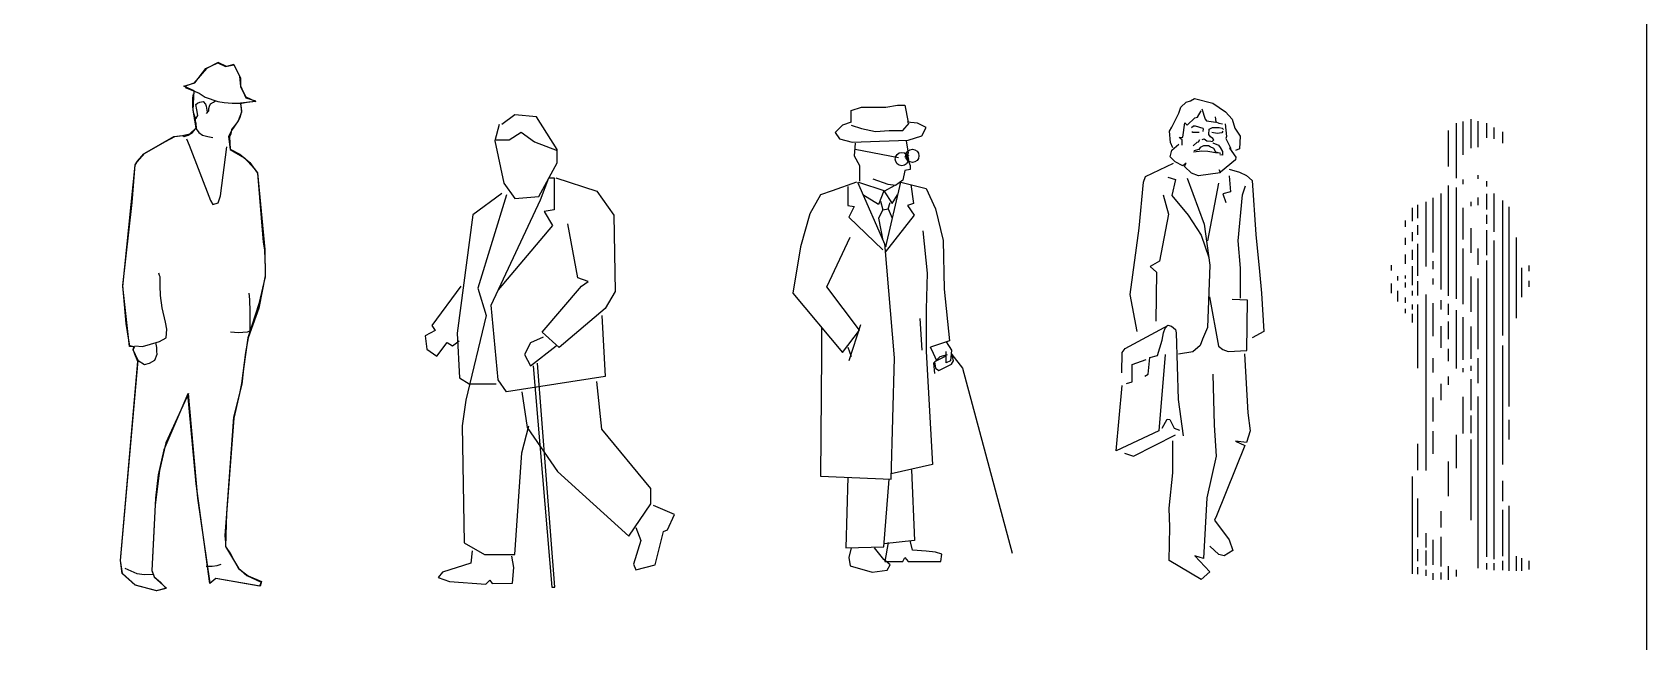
# Model space of a CAD drawing. Extents: x -3257 to 6743, y 13293 to 23293.
# Drawn here: x 1428 to 6743, y 17204 to 19211 of the extents above; entities that cross this region are included whole.
import ezdxf

# ---------------------------------------------------------------- set-up
doc = ezdxf.new("R2010")
doc.units = 0
doc.header["$LTSCALE"] = 1270
doc.header["$MEASUREMENT"] = 0
doc.layers.get('0').update_dxf_attribs({"linetype": 'CONTINUOUS'})

msp = doc.modelspace()

# ---------------------------------------------------------------- linework, layer by layer
at = {"linetype": 'Continuous'}
for p, q in [((2001.1, 19091.5), (1960.2, 19042.8)), ((1962.8, 19044.6), (1999.4, 19091.5)), ((1999.4, 19091.5), (2038.5, 19109.8)), ((2040.3, 19110.7), (2001.1, 19091.5)), ((2038.5, 19109.8), (2064.6, 19098.5)), ((2067.2, 19097.6), (2040.3, 19110.7)), ((2064.6, 19098.5), (2091.6, 19103.7)), ((2091.6, 19104.6), (2067.2, 19097.6)), ((2111.6, 19064.6), (2091.6, 19104.6)), ((2091.6, 19103.7), (2113.4, 19061.1)), ((1927.2, 19033.2), (1962.8, 19044.6)), ((1961.1, 19017.6), (1927.2, 19033.2)), ((1960.2, 19042.8), (1928.9, 19032.4)), ((1931.5, 19028.9), (1950.7, 19021.1)), ((2114.2, 19033.2), (2111.6, 19064.6)), ((2113.4, 19061.1), (2113.4, 19031.5)), ((2113.4, 19031.5), (2131.6, 18997.6)), ((2132.5, 18994.1), (2114.2, 19033.2)), ((1950.7, 19021.1), (1977.6, 19009.8)), ((1957.6, 19008), (1955.9, 18994.1)), ((1955.9, 18994.1), (1955.9, 18981.9)), ((1955.9, 18981.9), (1955.9, 18966.3)), ((1957.6, 18954.1), (1961.1, 19017.6)), ((1966.3, 18972.3), (1972.4, 18977.6)), ((1972.4, 18977.6), (1979.4, 18981)), ((1977.6, 19009.8), (1997.6, 18996.7)), ((1979.4, 18981), (1990.7, 18982.8)), ((1990.7, 18982.8), (1998.5, 18974.1)), ((1997.6, 18996.7), (2038.5, 18982.8)), ((2011.6, 18967.1), (2014.2, 18975)), ((2014.2, 18975), (2024.6, 18981)), ((2024.6, 18981), (2031.6, 18985.4)), ((2038.5, 18982.8), (2059.4, 18979.3)), ((2059.4, 18979.3), (2086.4, 18977.6)), ((2086.4, 18977.6), (2117.7, 18977.6)), ((2112.5, 18976.7), (2114.2, 18968)), ((2163.8, 18982.8), (2113.4, 18977.6)), ((2113.4, 18977.6), (2116.8, 18948)), ((2117.7, 18977.6), (2141.2, 18981.9)), ((2131.6, 18997.6), (2163.8, 18982.8)), ((2152.5, 18987.1), (2132.5, 18994.1)), ((2141.2, 18981.9), (2163.8, 18983.7)), ((2163.8, 18983.7), (2152.5, 18987.1)), ((5209, 18964.4), (5227.3, 18980.1)), ((5227.3, 18980.1), (5241.1, 18984.6)), ((5241.1, 18984.6), (5254.2, 18992.7)), ((5254.2, 18992.7), (5314.1, 18977.7)), ((5314.1, 18977.7), (5356.2, 18948.2)), ((1955.9, 18966.3), (1957.6, 18948)), ((1968.1, 18895.8), (1957.6, 18954.1)), ((1957.6, 18948), (1962.8, 18931.5)), ((1961.1, 18923.6), (1967.2, 18928)), ((1962.8, 18931.5), (1964.6, 18917.5)), ((1969.8, 18955.8), (1966.3, 18972.3)), ((1967.2, 18928), (1973.3, 18936.7)), ((1973.3, 18936.7), (1969.8, 18955.8)), ((1998.5, 18974.1), (2000.3, 18967.1)), ((2000.3, 18967.1), (2003.7, 18948)), ((2002, 18943.6), (2009, 18952.3)), ((2003.7, 18948), (2002, 18943.6)), ((2009, 18960.2), (2011.6, 18967.1)), ((2009, 18952.3), (2009, 18960.2)), ((2109.9, 18926.2), (2104.7, 18916.7)), ((2116.8, 18948), (2105.5, 18919.3)), ((2115.1, 18941), (2109.9, 18926.2)), ((2114.2, 18968), (2116.8, 18951.5)), ((2116.8, 18951.5), (2115.1, 18941)), ((3016.2, 18939.1), (2973.4, 18907.1)), ((3088.1, 18932), (3016.2, 18939.1)), ((3156.5, 18824.6), (3088.1, 18932)), ((4123.6, 18953.3), (4158.4, 18963.8)), ((4123.6, 18915), (4123.6, 18953.3)), ((4158.4, 18963.8), (4196.7, 18963.8)), ((4196.7, 18963.8), (4238.4, 18963.8)), ((4238.4, 18963.8), (4276.7, 18970.7)), ((4276.7, 18970.7), (4301.1, 18970.7)), ((4301.1, 18970.7), (4311.5, 18915)), ((5179.6, 18897.9), (5202.8, 18944.4)), ((5202.8, 18944.4), (5209, 18964.4)), ((5230.3, 18904.6), (5255.6, 18929.1)), ((5255.6, 18929.1), (5264.3, 18930.9)), ((5264.3, 18930.9), (5276.3, 18952.3)), ((5278.6, 18958.4), (5289.3, 18924.6)), ((5289.3, 18924.6), (5293.7, 18918.9)), ((5322.6, 18932), (5324.5, 18915.8)), ((5356.2, 18948.2), (5378.1, 18924.2)), ((5378.1, 18924.2), (5387.5, 18895.2)), ((6163.9, 18924.4), (6163.9, 18828.7)), ((1866.3, 18850.5), (1897.6, 18867.9)), ((1894.1, 18867.1), (1922.8, 18870.6)), ((1897.6, 18867.9), (1923.7, 18870.6)), ((1922.8, 18870.6), (1947.2, 18875.8)), ((1923.7, 18870.6), (1928, 18867.1)), ((1928, 18867.1), (1941.1, 18872.3)), ((1941.1, 18872.3), (1955.9, 18880.1)), ((1947.2, 18875.8), (1968.1, 18895.8)), ((1955.9, 18880.1), (1968.9, 18897.5)), ((1964.6, 18917.5), (1966.3, 18911.4)), ((1966.3, 18911.4), (1968.1, 18892.3)), ((1968.1, 18892.3), (1975.9, 18881)), ((1975.9, 18881), (1988.9, 18871.4)), ((1988.9, 18871.4), (2005.5, 18867.9)), ((2005.5, 18867.9), (2022.9, 18864.5)), ((2083.8, 18887.1), (2074.2, 18867.9)), ((2074.2, 18867.9), (2079.4, 18824.4)), ((2082, 18876.6), (2077.7, 18866.2)), ((2083.8, 18890.6), (2082, 18876.6)), ((2105.5, 18919.3), (2083.8, 18887.1)), ((2094.2, 18902.7), (2083.8, 18890.6)), ((2104.7, 18916.7), (2094.2, 18902.7)), ((2965.5, 18907.1), (2951.2, 18853.1)), ((2998.3, 18856.5), (3037.4, 18882.2)), ((3037.4, 18882.2), (3081.1, 18849.4)), ((4095.8, 18904.6), (4071.4, 18880.2)), ((4071.4, 18880.2), (4085.3, 18859.4)), ((4123.6, 18915), (4095.8, 18904.6)), ((4123.6, 18904.6), (4158.4, 18894.2)), ((4158.4, 18894.2), (4203.6, 18883.7)), ((4203.6, 18883.7), (4248.9, 18887.2)), ((4248.9, 18887.2), (4294.1, 18887.2)), ((4294.1, 18887.2), (4315, 18911.6)), ((4342.8, 18911.6), (4308, 18915)), ((4311.5, 18855.9), (4356.8, 18869.8)), ((4370.7, 18897.6), (4342.8, 18911.6)), ((4356.8, 18869.8), (4370.7, 18897.6)), ((5172, 18885.2), (5179.6, 18897.9)), ((5175.1, 18847.7), (5172, 18885.2)), ((5215.4, 18865.6), (5222.8, 18912.6)), ((5222.8, 18912.6), (5230.3, 18904.6)), ((5244.4, 18897.5), (5250.6, 18902.2)), ((5248.4, 18880.7), (5245.1, 18883.1)), ((5269.1, 18881.1), (5248.4, 18880.7)), ((5250.6, 18902.2), (5256.9, 18902.2)), ((5256.9, 18902.2), (5281.9, 18895.2)), ((5281.9, 18895.2), (5282.7, 18892.8)), ((5282.7, 18892.8), (5281.9, 18883.8)), ((5293.7, 18918.9), (5323.9, 18914.4)), ((5301.8, 18873.8), (5302.3, 18891.4)), ((5306.8, 18866.3), (5301.8, 18873.8)), ((5302.3, 18891.4), (5313, 18897.2)), ((5328.8, 18877.4), (5311.2, 18880.7)), ((5313, 18897.2), (5335.8, 18897.2)), ((5324.5, 18915.8), (5334.6, 18911.3)), ((5344, 18879.2), (5328.8, 18877.4)), ((5334.6, 18911.3), (5346.4, 18909.3)), ((5335.8, 18897.2), (5345.1, 18895.2)), ((5347.1, 18884.5), (5344, 18879.2)), ((5345.1, 18895.2), (5350, 18891)), ((5355.1, 18908.9), (5359.6, 18867.4)), ((5387.5, 18895.2), (5404.5, 18868.8)), ((5404.5, 18868.8), (5402.1, 18826.9)), ((6090, 18768.6), (6090, 18887)), ((6116.1, 18911.3), (6116.1, 18730.4)), ((6137.8, 18916.5), (6137.8, 18806.9)), ((6187.4, 18918.3), (6187.4, 18832.2)), ((6215.3, 18911.3), (6215.3, 18862.6)), ((6240.5, 18860), (6240.5, 18897.4)), ((6268.3, 18882.6), (6268.3, 18845.2)), ((1794.9, 18810.5), (1866.3, 18850.5)), ((1798.4, 18812.3), (1894.1, 18867.1)), ((1935.9, 18860.1), (1944.6, 18839.2)), ((1944.6, 18839.2), (2015, 18656.5)), ((2047.2, 18672.2), (2068.1, 18833.1)), ((2077.7, 18866.2), (2079.4, 18825.3)), ((2079.4, 18825.3), (2111.6, 18808.8)), ((2079.4, 18824.4), (2126.4, 18797.5)), ((2951.2, 18853.1), (2980.6, 18713.4)), ((2954.9, 18856.5), (2998.3, 18856.5)), ((3081.1, 18849.4), (3156.5, 18821)), ((3156.5, 18780.9), (3156.5, 18824.6)), ((4085.3, 18859.4), (4127.1, 18848.9)), ((4127.1, 18848.9), (4217.6, 18852.4)), ((4137.5, 18845.4), (4134, 18803.7)), ((4280.2, 18796.7), (4137.5, 18824.6)), ((4217.6, 18852.4), (4311.5, 18855.9)), ((4304.6, 18852.4), (4311.5, 18814.1)), ((5174.2, 18800.8), (5179.3, 18822.2)), ((5183.3, 18829.6), (5175.1, 18847.7)), ((5179.3, 18822.2), (5203, 18842.2)), ((5203.4, 18864.4), (5215.4, 18865.6)), ((5213.5, 18856.8), (5203.4, 18864.4)), ((5214, 18839.2), (5213.5, 18856.8)), ((5249.6, 18836.6), (5262.7, 18849)), ((5250.8, 18816.9), (5277.8, 18820.7)), ((5268.3, 18824.5), (5251.5, 18820.7)), ((5262.7, 18849), (5267.7, 18850.4)), ((5267.7, 18850.4), (5272.2, 18857.7)), ((5272.6, 18830.7), (5268.3, 18824.5)), ((5283.6, 18837.1), (5272.6, 18830.7)), ((5277.8, 18820.7), (5298.5, 18818.8)), ((5279.2, 18857.5), (5286.1, 18860.1)), ((5299.8, 18836.4), (5283.6, 18837.1)), ((5286.1, 18860.1), (5294.9, 18853.2)), ((5294.9, 18853.2), (5307.9, 18852.5)), ((5298.5, 18818.8), (5329.9, 18814.2)), ((5306.1, 18833.3), (5299.8, 18836.4)), ((5317.9, 18827.6), (5306.1, 18833.3)), ((5314.4, 18860.8), (5306.8, 18866.3)), ((5307.9, 18852.5), (5312.5, 18851.3)), ((5312.5, 18851.3), (5318.2, 18856.4)), ((5318.2, 18856.4), (5314.4, 18860.8)), ((5314.9, 18847), (5333.2, 18839)), ((5324.4, 18816.2), (5317.9, 18827.6)), ((5340.7, 18811.2), (5324.4, 18816.2)), ((5333.2, 18839), (5338.4, 18831.4)), ((5338.4, 18831.4), (5346.9, 18818.1)), ((5346.9, 18818.1), (5346.2, 18805.5)), ((5359.6, 18867.4), (5357, 18860.4)), ((5357, 18860.4), (5373.9, 18828.3)), ((5373.9, 18828.3), (5368.9, 18829.1)), ((5368.9, 18829.1), (5390.1, 18799.8)), ((5402.1, 18826.9), (5388.8, 18821.1)), ((1726.2, 18373.8), (1766.2, 18773.1)), ((1756.7, 18649.6), (1766.2, 18774)), ((1766.2, 18774), (1774.1, 18786.2)), ((1766.2, 18773.1), (1773.2, 18783.6)), ((1773.2, 18783.6), (1798.4, 18812.3)), ((1774.1, 18786.2), (1794.9, 18810.5)), ((2111.6, 18808.8), (2143.8, 18781.8)), ((2126.4, 18797.5), (2159.5, 18760.9)), ((2143.8, 18781.8), (2169.9, 18747)), ((3095.2, 18669.9), (3156.5, 18780.9)), ((4134, 18803.7), (4151.4, 18772.4)), ((4151.4, 18772.4), (4151.4, 18720.2)), ((4301.1, 18800.2), (4315, 18807.2)), ((4311.5, 18814.1), (4304.6, 18803.7)), ((4304.6, 18803.7), (4318.5, 18772.4)), ((4318.5, 18772.4), (4318.5, 18758.4)), ((5093, 18735.7), (5185.3, 18779.2)), ((5190.4, 18784.4), (5174.2, 18800.8)), ((5216.3, 18771.4), (5190.4, 18784.4)), ((5227, 18779.4), (5216.3, 18771.4)), ((5221.4, 18768.7), (5227, 18779.4)), ((5244.7, 18746.6), (5221.4, 18768.7)), ((5346.2, 18805.5), (5338.1, 18806.9)), ((5389.4, 18790.6), (5340.2, 18750)), ((5390.1, 18799.8), (5389.4, 18790.6)), ((2159.5, 18760.9), (2169.9, 18747.9)), ((2169.9, 18747.9), (2193.4, 18495.6)), ((2169.9, 18747), (2188.2, 18519.9)), ((2980.6, 18713.4), (3016.2, 18662.9)), ((3101.5, 18659.3), (3129, 18731.2)), ((3129, 18731.2), (3145.8, 18731.2)), ((3145.8, 18731.2), (3145.8, 18625.6)), ((3152.1, 18731.2), (3286.2, 18686.9)), ((4141, 18716.7), (4061, 18688.8)), ((4144.5, 18716.7), (4238.4, 18504.4)), ((4148, 18716.7), (4235, 18688.8)), ((4245.4, 18709.7), (4196.7, 18727.1)), ((4238.4, 18504.4), (4287.2, 18716.7)), ((4269.8, 18706.2), (4245.4, 18709.7)), ((4294.1, 18723.6), (4269.8, 18706.2)), ((4287.2, 18716.7), (4370.7, 18695.8)), ((4301.1, 18755), (4294.1, 18723.6)), ((4318.5, 18758.4), (4301.1, 18755)), ((4320.2, 18708.9), (4329.1, 18646.9)), ((5072.2, 18565.2), (5086.1, 18717.4)), ((5086.1, 18717.4), (5093, 18735.7)), ((5166.1, 18733.1), (5191.4, 18726.1)), ((5191.4, 18726.1), (5180, 18673)), ((5230.5, 18730.5), (5286.2, 18579.1)), ((5267.2, 18737.8), (5244.7, 18746.6)), ((5338.3, 18748), (5267.2, 18737.8)), ((5333.2, 18713.9), (5296.6, 18524.3)), ((5340.2, 18750), (5335.7, 18757.3)), ((5335.7, 18757.3), (5338.3, 18748)), ((5368, 18760), (5402.8, 18749.6)), ((5368.8, 18737.4), (5373.2, 18685.2)), ((5402.8, 18749.6), (5425.4, 18739.2)), ((5425.4, 18739.2), (5444.5, 18722.6)), ((5444.5, 18722.6), (5455.8, 18544.3)), ((6137.8, 18726), (6137.8, 18710.4)), ((6187.4, 18739.9), (6187.4, 18727.8)), ((6215.3, 18720.8), (6215.3, 18702.5)), ((2015, 18656.5), (2022, 18643.5)), ((2040.3, 18648.7), (2047.2, 18672.2)), ((2974.3, 18679.8), (2878.4, 18609.5)), ((2989.5, 18675.3), (2894.4, 18367.9)), ((2938.9, 18312), (3101.5, 18659.3)), ((3016.2, 18662.9), (3095.2, 18669.9)), ((3286.2, 18686.9), (3342.3, 18608.6)), ((4022.7, 18674.9), (3987.9, 18612.3)), ((4061, 18688.8), (4022.7, 18674.9)), ((4113.2, 18702.8), (4113.2, 18640.1)), ((4214.1, 18643.6), (4161.9, 18674.9)), ((4231.5, 18688.8), (4214.1, 18643.6)), ((4231.5, 18688.8), (4259.3, 18647.1)), ((4235, 18688.8), (4266.3, 18706.2)), ((4259.3, 18647.1), (4276.7, 18674.9)), ((4370.7, 18695.8), (4402, 18629.7)), ((5150.5, 18675.7), (5168.7, 18611.3)), ((5180, 18673), (5233.1, 18608.7)), ((5373.2, 18685.2), (5348, 18678.3)), ((5348, 18678.3), (5357.5, 18650.4)), ((5398.4, 18524.3), (5412.3, 18675.7)), ((5412.3, 18675.7), (5421.9, 18705.2)), ((6040.4, 18485), (6040.4, 18665.1)), ((6065.6, 18679.9), (6065.6, 18364.1)), ((6090, 18343.2), (6090, 18706)), ((6116.1, 18699), (6116.1, 18332.8)), ((6187.4, 18666.9), (6187.4, 18640.8)), ((6215.3, 18678.2), (6215.3, 18626.8)), ((6240.5, 18553.8), (6240.5, 18679.9)), ((6268.3, 18656.4), (6268.3, 18211.8)), ((1726.2, 18377.3), (1756.7, 18649.6)), ((2022, 18643.5), (2040.3, 18648.7)), ((2878.4, 18609.5), (2826.9, 18219.6)), ((3145.8, 18625.6), (3113, 18620.2)), ((3113, 18620.2), (3140.5, 18574.8)), ((3342.3, 18608.6), (3347.5, 18357.3)), ((3987.9, 18612.3), (3956.6, 18504.4)), ((4113.2, 18640.1), (4134, 18636.6)), ((4134, 18636.6), (4116.6, 18601.8)), ((4228, 18626.2), (4214.1, 18598.4)), ((4221, 18654), (4228, 18626.2)), ((4228, 18626.2), (4245.4, 18629.7)), ((4331, 18608.5), (4236.2, 18486)), ((4245.4, 18629.7), (4252.4, 18650.6)), ((4245.4, 18629.7), (4259.3, 18598.4)), ((4329.1, 18646.9), (4309, 18640.5)), ((4309, 18640.5), (4331, 18608.5)), ((4402, 18629.7), (4426.4, 18525.3)), ((5168.7, 18611.3), (5139.2, 18457.3)), ((5233.1, 18608.7), (5276.6, 18542.5)), ((5970.8, 18632.9), (5970.8, 18588.6)), ((5989.1, 18599), (5989.1, 18642.5)), ((6016, 18652.1), (6016, 18439.8)), ((6137.8, 18632.1), (6137.8, 18528.5)), ((6163.9, 18652.1), (6163.9, 18638.1)), ((6215.3, 18609.4), (6215.3, 18579.9)), ((6290.1, 17977.8), (6290.1, 18635.5)), ((3140.5, 18574.8), (2962, 18362.6)), ((3224, 18401.7), (3191.2, 18580.2)), ((4116.6, 18601.8), (4228, 18494)), ((4214.1, 18598.4), (4228, 18525.3)), ((4360.2, 18556.6), (4374.2, 18417.4)), ((5042.6, 18346.8), (5072.2, 18565.2)), ((5286.2, 18579.1), (5304.5, 18443.4)), ((5947.3, 18590.3), (5947.3, 18570.3)), ((5970.8, 18552.9), (5970.8, 18523.3)), ((5989.1, 18543.3), (5989.1, 18575.5)), ((6163.9, 18565.9), (6163.9, 18484.2)), ((6215.3, 18559), (6215.3, 18476.3)), ((2188.2, 18519.9), (2192.5, 18493)), ((3956.6, 18504.4), (3932.2, 18351.3)), ((4043.6, 18372.2), (4120.1, 18535.7)), ((4266.3, 18139), (4235, 18514.8)), ((4426.4, 18525.3), (4429.8, 18365.2)), ((5276.6, 18542.5), (5301.8, 18468.6)), ((5405.4, 18433.8), (5398.4, 18524.3)), ((5455.8, 18544.3), (5468, 18422.5)), ((5947.3, 18533.7), (5947.3, 18510.3)), ((5989.1, 18408.5), (5989.1, 18513.7)), ((6137.8, 18498.9), (6137.8, 18315.4)), ((6187.4, 18498.9), (6187.4, 18445)), ((6240.5, 17475), (6240.5, 18525)), ((6313.6, 18534.6), (6313.6, 18269.3)), ((2192.5, 18493), (2194.3, 18433.8)), ((2193.4, 18495.6), (2195.1, 18405.1)), ((5139.2, 18457.3), (5108.7, 18439)), ((5304.5, 18443.4), (5297.5, 18238.9)), ((5902.1, 18444.1), (5902.1, 18425.9)), ((5947.3, 18478.9), (5947.3, 18448.5)), ((5970.8, 18493.7), (5970.8, 18461.5)), ((6040.4, 18431.1), (6040.4, 18457.2)), ((6215.3, 18458.9), (6215.3, 17482.8)), ((1846.3, 18409.5), (1844.5, 18417.3)), ((1848.9, 18405.1), (1846.3, 18409.5)), ((1848.9, 18375.5), (1848.9, 18405.1)), ((2194.3, 18408.6), (2173.4, 18302.4)), ((2195.1, 18405.1), (2174.3, 18316.4)), ((2194.3, 18433.8), (2194.3, 18408.6)), ((3257.8, 18390.1), (3224, 18401.7)), ((3235.6, 18374.2), (3257.8, 18390.1)), ((4374.2, 18417.4), (4370.7, 18299.1)), ((5108.7, 18439), (5129.6, 18420.7)), ((5129.6, 18420.7), (5127, 18259.8)), ((5405.4, 18335.5), (5405.4, 18433.8)), ((5468, 18422.5), (5475, 18351.1)), ((5922.1, 18407.6), (5922.1, 18393.7)), ((5947.3, 18409.3), (5947.3, 18399.8)), ((5970.8, 18440.7), (5970.8, 18378)), ((5989.1, 18344.1), (5989.1, 18391.1)), ((6040.4, 18379.8), (6040.4, 18399.8)), ((6163.9, 18405.9), (6163.9, 18290.1)), ((6187.4, 18399.8), (6187.4, 18166.6)), ((6331.8, 18338), (6331.8, 18435.4)), ((6355.3, 18442.4), (6355.3, 18424.1)), ((6355.3, 18391.9), (6355.3, 18372.8)), ((1737.5, 18251.1), (1726.2, 18377.3)), ((1748, 18176.3), (1726.2, 18373.8)), ((1850.6, 18344.2), (1848.9, 18375.5)), ((1855.8, 18303.3), (1850.6, 18344.2)), ((2141.2, 18351.2), (2142.9, 18330.3)), ((2838.5, 18374.2), (2743.5, 18245.4)), ((2894.4, 18367.9), (2921.8, 18278.3)), ((3106.8, 18223.2), (3235.6, 18374.2)), ((3347.5, 18357.3), (3313.8, 18301.2)), ((3932.2, 18351.3), (4095.8, 18156.4)), ((4151.4, 18229.5), (4043.6, 18372.2)), ((4429.8, 18365.2), (4447.2, 18194.7)), ((5065.2, 18225), (5042.6, 18346.8)), ((5303.6, 18339.8), (5333.2, 18177.1)), ((5475, 18351.1), (5481.9, 18225)), ((5902.1, 18383.2), (5902.1, 18351.9)), ((5922.1, 18358.9), (5922.1, 18324.1)), ((5947.3, 18386.7), (5947.3, 18370.2)), ((5947.3, 18337.1), (5947.3, 18319.7)), ((5970.8, 18359.7), (5970.8, 18344.1)), ((6016, 18347.6), (6016, 17767.3)), ((1866.3, 18256.3), (1855.8, 18303.3)), ((2174.3, 18316.4), (2137.7, 18204.1)), ((2142.9, 18330.3), (2144.7, 18290.3)), ((2144.7, 18290.3), (2144.7, 18247.6)), ((2173.4, 18302.4), (2154.2, 18246.8)), ((2962, 18065.9), (2938.9, 18312)), ((3313.8, 18301.2), (3162.7, 18172.5)), ((4370.7, 18299.1), (4370.7, 18159.9)), ((5428.9, 18328.5), (5378.4, 18330.3)), ((5426.3, 18162.4), (5428.9, 18328.5)), ((5947.3, 18299.7), (5947.3, 18285.8)), ((5970.8, 18314.5), (5970.8, 18298)), ((5970.8, 18283.2), (5970.8, 18255.3)), ((5989.1, 18104), (5989.1, 18314.5)), ((6040.4, 18210.1), (6040.4, 18318.9)), ((6065.6, 18328.4), (6065.6, 18298)), ((6090, 18280.6), (6090, 18316.2)), ((6116.1, 18295.4), (6116.1, 18103.1)), ((1746.2, 18197.2), (1737.5, 18251.1)), ((1870.6, 18232.8), (1866.3, 18256.3)), ((1868.9, 18204.1), (1870.6, 18232.8)), ((2154.2, 18246.8), (2138.6, 18204.1)), ((2144.7, 18247.6), (2144.7, 18226.8)), ((2743.5, 18245.4), (2754.9, 18228.5)), ((2921.8, 18278.3), (2855.3, 17999.2)), ((3303.2, 18278.3), (3313.8, 18077.5)), ((4026.2, 18239.9), (4026.2, 18149.4)), ((4154.9, 18246.9), (4116.6, 18128.6)), ((4349.8, 18267.8), (4356.8, 18163.4)), ((5026.1, 18169.3), (5168.7, 18245.9)), ((5152.2, 18220.6), (5157.4, 18236.3)), ((5157.4, 18236.3), (5166.1, 18245.9)), ((5166.1, 18245.9), (5178.3, 18243.3)), ((5178.3, 18243.3), (5191.4, 18232)), ((5191.4, 18232), (5194, 18220.6)), ((5297.5, 18238.9), (5281, 18199.8)), ((6065.6, 18243.2), (6065.6, 18171.8)), ((6090, 18200.5), (6090, 18258)), ((6137.8, 18272.7), (6137.8, 18131.8)), ((6163.9, 18241.4), (6163.9, 18135.3)), ((1748.8, 18178), (1746.2, 18197.2)), ((1762.7, 18174.6), (1748.8, 18178)), ((1765.4, 18178), (1790.6, 18175.4)), ((1790.6, 18175.4), (1817.6, 18183.3)), ((1817.6, 18183.3), (1847.1, 18192.8)), ((1837.6, 18172.8), (1835, 18189.3)), ((1847.1, 18192.8), (1868.9, 18204.1)), ((2107.3, 18220.7), (2080.3, 18223.3)), ((2136, 18223.3), (2107.3, 18220.7)), ((2137.7, 18204.1), (2122.9, 18102.3)), ((2138.6, 18204.1), (2129.9, 18156.3)), ((2144.7, 18226.8), (2136, 18223.3)), ((2754.9, 18228.5), (2721.3, 18211.5)), ((2721.3, 18211.5), (2726.5, 18167.2)), ((2760.2, 18144.1), (2794, 18189.3)), ((2794, 18189.3), (2810.9, 18177.9)), ((2810.9, 18177.9), (2833.2, 18194.7)), ((2826.9, 18219.6), (2834.1, 18072.2)), ((3067.7, 18187.5), (3049, 18149.3)), ((3110.3, 18206.3), (3067.7, 18187.5)), ((3067.7, 18112.1), (3153, 18177.9)), ((3162.7, 18172.5), (3106.8, 18223.2)), ((4095.8, 18156.4), (4151.4, 18229.5)), ((4447.2, 18194.7), (4384.6, 18173.8)), ((4436.8, 18191.2), (4454.2, 18163.4)), ((5132.2, 18146.7), (5147.9, 18197.2)), ((5147.9, 18197.2), (5152.2, 18220.6)), ((5194, 18220.6), (5200.9, 18001.4)), ((5272.3, 18178.9), (5248.8, 18158)), ((5281, 18199.8), (5272.3, 18178.9)), ((5333.2, 18177.1), (5347.1, 18165.8)), ((5481.9, 18225), (5444.5, 18204.1)), ((6268.3, 18179.7), (6268.3, 17787.3)), ((1718.4, 17471.6), (1776.7, 18129.3)), ((1718.4, 17471.6), (1775.8, 18126.7)), ((1764.5, 18174.6), (1748, 18176.3)), ((1760.1, 18165), (1764.5, 18174.6)), ((1760.1, 18165.9), (1762.7, 18174.6)), ((1765.4, 18151.1), (1760.1, 18165.9)), ((1776.7, 18129.3), (1760.1, 18165)), ((1775.8, 18126.7), (1765.4, 18151.1)), ((1776.7, 18129.3), (1797.5, 18116.3)), ((1814.1, 18120.6), (1831.5, 18131.1)), ((1831.5, 18131.1), (1839.3, 18151.1)), ((1837.6, 18158.9), (1837.6, 18172.8)), ((1839.3, 18151.1), (1837.6, 18158.9)), ((2129.9, 18156.3), (2116.8, 18053.6)), ((2726.5, 18167.2), (2760.2, 18144.1)), ((3049, 18149.3), (3067.7, 18112.1)), ((4026.2, 18149.4), (4022.7, 17749.2)), ((4113.2, 18173.8), (4123.6, 18142.5)), ((4255.8, 17738.8), (4266.3, 18139)), ((4370.7, 18159.9), (4391.6, 17787.5)), ((4395, 18152.9), (4384.6, 18173.8)), ((4405.5, 18128.6), (4395, 18152.9)), ((4395.9, 18121.6), (4416.8, 18142.5)), ((4433.3, 18142.5), (4398.5, 18125.1)), ((4398.5, 18125.1), (4402, 18104.2)), ((4416.8, 18142.5), (4441.1, 18149.4)), ((4436.8, 18121.6), (4436.8, 18159.9)), ((4450.7, 18128.6), (4436.8, 18121.6)), ((4454.2, 18163.4), (4450.7, 18128.6)), ((4461.2, 18128.6), (4454.2, 18156.4)), ((4454.2, 18118.1), (4461.2, 18128.6)), ((4455.1, 18149.4), (4489.9, 18104.2)), ((5014.7, 18089.3), (5016.5, 18156.3)), ((5016.5, 18156.3), (5026.1, 18169.3)), ((5048.7, 18117.1), (5094.8, 18132.8)), ((5101.7, 18084.9), (5107, 18139.7)), ((5107, 18139.7), (5132.2, 18146.7)), ((5157.4, 18149.3), (5136.5, 17897.9)), ((5248.8, 18158), (5201.8, 18150.2)), ((5347.1, 18165.8), (5365.4, 18159.7)), ((5365.4, 18159.7), (5426.3, 18162.4)), ((5418.4, 18151.9), (5429.7, 17957)), ((6040.4, 18090), (6040.4, 18137.9)), ((6090, 18127.5), (6090, 18168.3)), ((6187.4, 18137), (6187.4, 18055.2)), ((1797.5, 18116.3), (1814.1, 18120.6)), ((2122.9, 18102.3), (2117.7, 18051.9)), ((2834.1, 18072.2), (2865.9, 18053.4)), ((3313.8, 18077.5), (2989.5, 18026.8)), ((3077.4, 18112.1), (3138.8, 17383.7)), ((3148.5, 17383.7), (3091.7, 18121)), ((4399.4, 18086.8), (4395.9, 18121.6)), ((4402, 18104.2), (4412.4, 18097.2)), ((4412.4, 18097.2), (4454.2, 18118.1)), ((4489.9, 18104.2), (4653.4, 17495.2)), ((5048.7, 18059.7), (5048.7, 18117.1)), ((5090.4, 18078), (5101.7, 18084.9)), ((5314, 18084.9), (5318.4, 17917)), ((6090, 18050), (6090, 18077)), ((6137.8, 18104.8), (6137.8, 18090.9)), ((6163.9, 18111.8), (6163.9, 18096.1)), ((1940.2, 18019.7), (1861.1, 17836.1)), ((1942, 18021.4), (1868, 17858.7)), ((1967.2, 17723.9), (1940.2, 18019.7)), ((1973.3, 17676), (1942, 18021.4)), ((2117.7, 18051.9), (2090.7, 17943.1)), ((2110.7, 18021.4), (2091.6, 17939.7)), ((2116.8, 18053.6), (2110.7, 18021.4)), ((2865.9, 18053.4), (2954.9, 18053.4)), ((2989.5, 18026.8), (2962, 18065.9)), ((3040.1, 18026.8), (3057.1, 17909.5)), ((3303.2, 17904.2), (3286.2, 18060.6)), ((4996.5, 17831.8), (5016.5, 18047.5)), ((5030.4, 18054.5), (5048.7, 18059.7)), ((6065.6, 18052.6), (6065.6, 17999.6)), ((6163.9, 18068.3), (6163.9, 17966.5)), ((2855.3, 17999.2), (2843.8, 17914.9)), ((5200.9, 18001.4), (5216.6, 17882.2)), ((6040.4, 17929.1), (6040.4, 18008.3)), ((6137.8, 18010), (6137.8, 17889.9)), ((6187.4, 18010.9), (6187.4, 17446.2)), ((2091.6, 17939.7), (2062, 17553.4)), ((2090.7, 17943.1), (2067.2, 17627.3)), ((2843.8, 17914.9), (2849.9, 17529.4)), ((3040.1, 17826.1), (3062.4, 17914.9)), ((5147.9, 17907.4), (5164.4, 17937)), ((5164.4, 17937), (5173.1, 17935.3)), ((5173.1, 17935.3), (5187, 17907.4)), ((5318.4, 17917), (5325.3, 17815.2)), ((5429.7, 17957), (5437.6, 17897.9)), ((6163.9, 17948.2), (6163.9, 17890.8)), ((6290.1, 17869.1), (6290.1, 17934.3)), ((1868, 17858.7), (1846.3, 17767.4)), ((3057.1, 17909.5), (3157.5, 17764)), ((3464.8, 17708), (3303.2, 17904.2)), ((5136.5, 17897.9), (4996.5, 17831.8)), ((5053.9, 17815.2), (5191.4, 17884.8)), ((5182.7, 17760.4), (5182.7, 17865.7)), ((5187, 17907.4), (5205.3, 17900.5)), ((5425.4, 17859.6), (5389.7, 17863.9)), ((5389.7, 17863.9), (5420.2, 17850)), ((5437.6, 17897.9), (5425.4, 17859.6)), ((6040.4, 17822.1), (6040.4, 17896.9)), ((6116.1, 17884.7), (6116.1, 17775.1)), ((6163.9, 17869.9), (6163.9, 17603.7)), ((1861.1, 17836.1), (1842.8, 17753.5)), ((3017.1, 17490.4), (3040.1, 17826.1)), ((5023.4, 17824.8), (5053.9, 17815.2)), ((5325.3, 17815.2), (5294.9, 17677.8)), ((5420.2, 17850), (5327.1, 17617.7)), ((5989.1, 17768.1), (5989.1, 17855.1)), ((1846.3, 17767.4), (1832.3, 17654.3)), ((1842.8, 17753.5), (1833.2, 17676)), ((3157.5, 17764), (3392, 17551.6)), ((4391.6, 17787.5), (4255.8, 17756.2)), ((4322, 17770.1), (4332.4, 17537)), ((5171.3, 17643), (5182.7, 17760.4)), ((6090, 17682.9), (6090, 17796.9)), ((2012.4, 17395.9), (1967.2, 17723.9)), ((3464.8, 17658.1), (3464.8, 17708)), ((4022.7, 17749.2), (4255.8, 17738.8)), ((4113.2, 17745.8), (4106.2, 17512.6)), ((4231.5, 17516.1), (4248.9, 17738.8)), ((5970.8, 17748.1), (5970.8, 17427.1)), ((6268.3, 17733.3), (6268.3, 17666.4)), ((1832.3, 17654.3), (1821.9, 17438.5)), ((1833.2, 17676), (1828, 17566.4)), ((2013.3, 17396.8), (1973.3, 17676)), ((3392, 17551.6), (3464.8, 17658.1)), ((3542.8, 17622.7), (3473.7, 17652)), ((5294.9, 17677.8), (5283.6, 17477.7)), ((5989.1, 17548), (5989.1, 17675.1)), ((6290.1, 17437.5), (6290.1, 17651.6)), ((2067.2, 17627.3), (2063.8, 17516.8)), ((3518.9, 17572.1), (3542.8, 17622.7)), ((5173.1, 17581.2), (5171.3, 17643)), ((5327.1, 17617.7), (5320.1, 17603.8)), ((5320.1, 17603.8), (5368.8, 17539.4)), ((6065.6, 17633.3), (6065.6, 17580.2)), ((6268.3, 17637.6), (6268.3, 17485.4)), ((1828, 17566.4), (1821.9, 17438.5)), ((2062, 17553.4), (2064.6, 17530.8)), ((3415, 17580), (3431, 17537.4)), ((3479, 17456.5), (3505.6, 17566.8)), ((3505.6, 17566.8), (3518.9, 17572.1)), ((5171.3, 17470.7), (5173.1, 17581.2)), ((5368.8, 17539.4), (5380.1, 17504.6)), ((6016, 17561.1), (6016, 17514.1)), ((6040.4, 17456.7), (6040.4, 17539.3)), ((6065.6, 17548.9), (6065.6, 17451.5)), ((2063.8, 17516.8), (2107.3, 17445.5)), ((2064.6, 17530.8), (2064.6, 17516.8)), ((2064.6, 17516.8), (2080.3, 17493.3)), ((2080.3, 17493.3), (2091.6, 17472.5)), ((2849.9, 17529.4), (2916.6, 17490.4)), ((2875.8, 17502.8), (2871.3, 17462.8)), ((2916.6, 17490.4), (3017.1, 17490.4)), ((3431, 17537.4), (3407, 17459.1)), ((4106.2, 17512.6), (4231.5, 17516.1)), ((4123.6, 17512.6), (4116.6, 17481.3)), ((4231.5, 17474.3), (4200.2, 17512.6)), ((4332.4, 17537), (4231.5, 17526.5)), ((4245.4, 17530), (4235, 17467.4)), ((4325.4, 17505.6), (4318.5, 17537)), ((4370.7, 17502.2), (4325.4, 17505.6)), ((4402, 17498.7), (4370.7, 17502.2)), ((4422.9, 17491.7), (4402, 17498.7)), ((4419.4, 17467.4), (4422.9, 17491.7)), ((5283.6, 17477.7), (5255.7, 17486.4)), ((5255.7, 17486.4), (5304.5, 17433.3)), ((5334, 17490.7), (5304.5, 17518.6)), ((5352.3, 17486.4), (5334, 17490.7)), ((5380.1, 17504.6), (5352.3, 17486.4)), ((5989.1, 17468.9), (5989.1, 17508.9)), ((6016, 17503.7), (6016, 17454.9)), ((1724.5, 17428.1), (1718.4, 17471.6)), ((1723.6, 17428.1), (1718.4, 17471.6)), ((1733.2, 17446.4), (1772.3, 17428.1)), ((1821.9, 17438.5), (1830.6, 17415)), ((1821.9, 17438.5), (1828.9, 17417.7)), ((2000.3, 17452.5), (2020.3, 17452.5)), ((2020.3, 17452.5), (2036.8, 17455.1)), ((2036.8, 17455.1), (2049.8, 17459.4)), ((2091.6, 17472.5), (2107.3, 17444.6)), ((2107.3, 17445.5), (2134.2, 17422)), ((2107.3, 17444.6), (2138.6, 17420.3)), ((2871.3, 17462.8), (2778.1, 17432.6)), ((3013.4, 17448.5), (3007.1, 17485)), ((3009, 17397), (3013.4, 17448.5)), ((3407, 17459.1), (3415, 17440.6)), ((3415, 17440.6), (3479, 17456.5)), ((4116.6, 17481.3), (4120.1, 17453.4)), ((4120.1, 17453.4), (4193.2, 17432.6)), ((4193.2, 17432.6), (4241.9, 17439.5)), ((4252.4, 17456.9), (4231.5, 17474.3)), ((4235, 17467.4), (4294.1, 17467.4)), ((4241.9, 17439.5), (4252.4, 17456.9)), ((4294.1, 17467.4), (4301.1, 17481.3)), ((4301.1, 17481.3), (4311.5, 17467.4)), ((4311.5, 17467.4), (4419.4, 17467.4)), ((5276.6, 17408.1), (5171.3, 17470.7)), ((5304.5, 17433.3), (5276.6, 17408.1)), ((5989.1, 17426.2), (5989.1, 17448.9)), ((6016, 17440.2), (6016, 17421)), ((6090, 17408), (6090, 17452.3)), ((6116.1, 17440.2), (6116.1, 17418.4)), ((6215.3, 17462.8), (6215.3, 17441)), ((6240.5, 17439.3), (6240.5, 17462.8)), ((6268.3, 17470.6), (6268.3, 17439.3)), ((6313.6, 17485.4), (6313.6, 17437.5)), ((6331.8, 17437.5), (6331.8, 17479.3)), ((6355.3, 17470.6), (6355.3, 17441.9)), ((1767.1, 17389.8), (1723.6, 17428.1)), ((1768, 17389.8), (1724.5, 17428.1)), ((1837.6, 17371.5), (1767.1, 17389.8)), ((1836.7, 17371.5), (1768, 17389.8)), ((1772.3, 17428.1), (1797.5, 17424.6)), ((1797.5, 17424.6), (1824.5, 17426.4)), ((1828.9, 17417.7), (1850.6, 17400.3)), ((1830.6, 17415), (1869.8, 17380.2)), ((1869.8, 17380.2), (1835.8, 17371.5)), ((1850.6, 17400.3), (1868.9, 17379.4)), ((2032.4, 17411.6), (2012.4, 17395.9)), ((2032.4, 17411.6), (2013.3, 17396.8)), ((2176, 17386.3), (2032.4, 17411.6)), ((2178.6, 17386.3), (2032.4, 17411.6)), ((2134.2, 17422), (2181.2, 17400.3)), ((2138.6, 17420.3), (2182.1, 17402)), ((2181.2, 17400.3), (2176, 17386.3)), ((2182.1, 17402), (2178.6, 17386.3)), ((2778.1, 17432.6), (2763.8, 17414.9)), ((2763.8, 17414.9), (2801.1, 17401.6)), ((2801.1, 17401.6), (2921, 17393.5)), ((2921, 17393.5), (2934.3, 17406.8)), ((2934.3, 17406.8), (2942.4, 17395.3)), ((2942.4, 17395.3), (3009, 17397)), ((3138.8, 17383.7), (3148.5, 17383.7)), ((6040.4, 17408), (6040.4, 17429.7)), ((6065.6, 17431.5), (6065.6, 17408.8)), ((1868.9, 17379.4), (1837.6, 17371.5))]:
    msp.add_line(p, q, dxfattribs=at)
msp.add_lwpolyline([(6742.9, 23292.8), (-3257.1, 23292.8), (-3257.1, 13292.8), (6742.9, 13292.8)], close=True, dxfattribs=at)
for centre in [(4290.6, 18793.2), (4325.4, 18803.7)]:
    msp.add_circle(centre, 21.8, dxfattribs=at)

doc.saveas('drawing.dxf')
